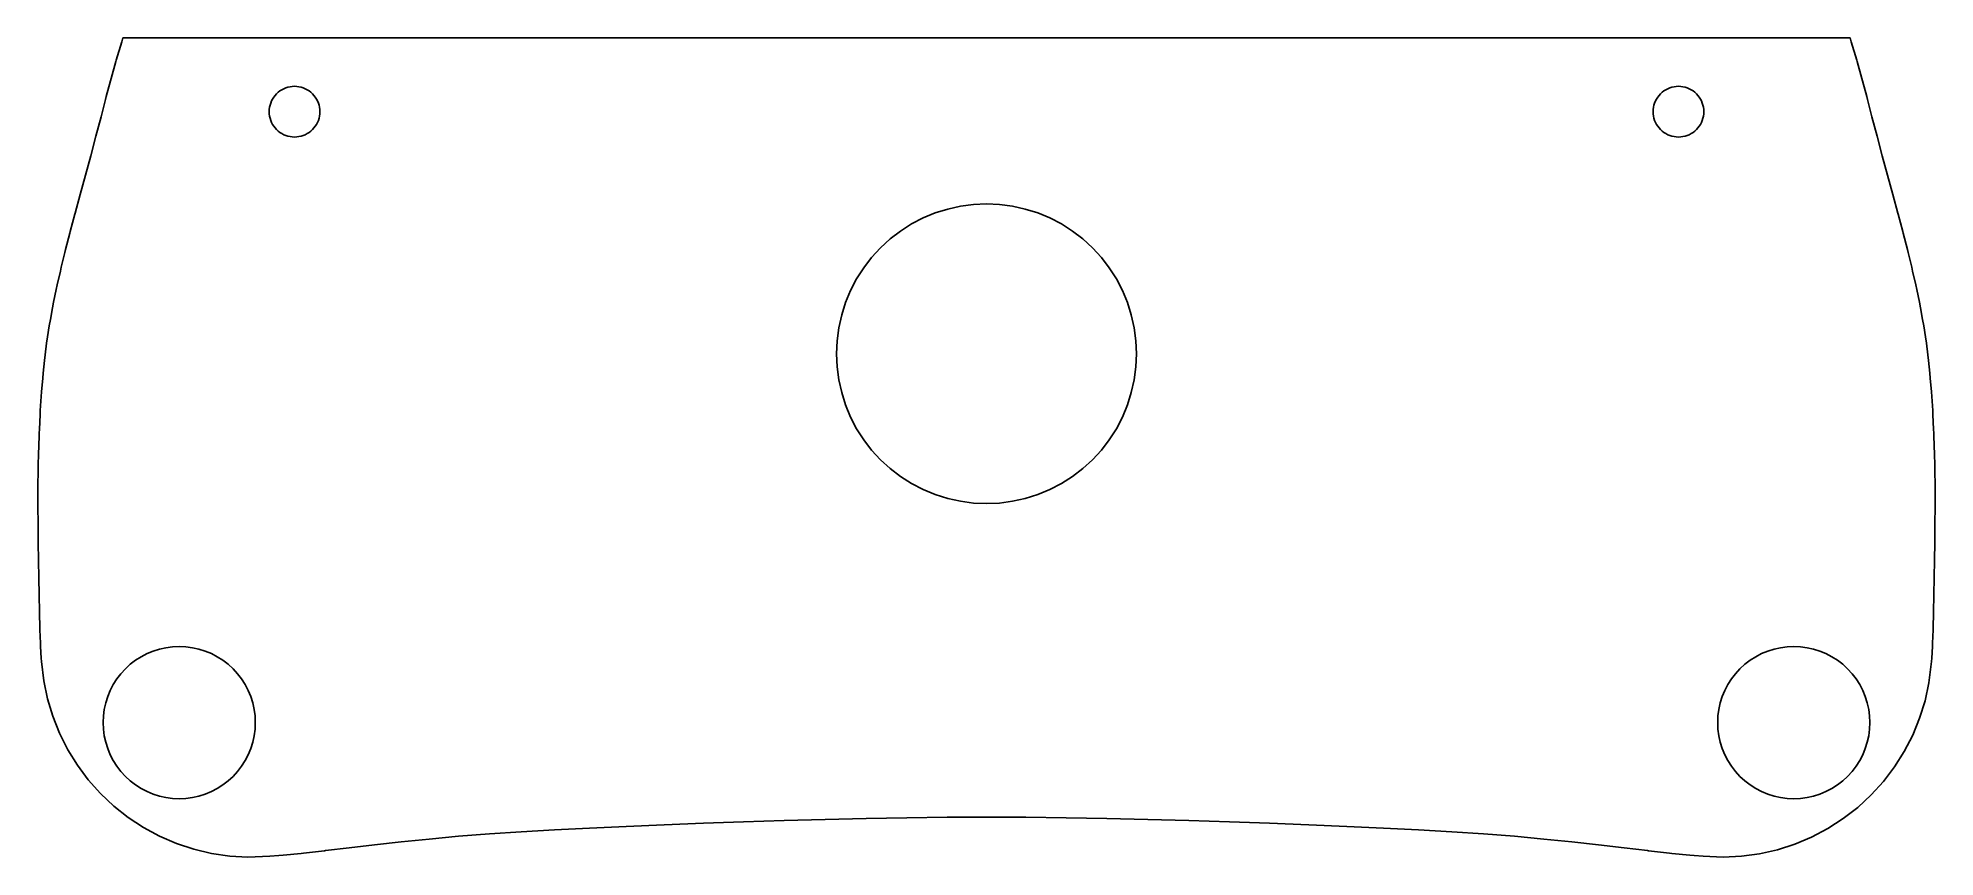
# Model space of a CAD drawing. Header units: metres. Extents: x -41.1 to 41.1, y -68.8 to -33.3.
import ezdxf

# ---------------------------------------------------------------- set-up
doc = ezdxf.new("R2010")
doc.units = ezdxf.units.M

msp = doc.modelspace()

# ---------------------------------------------------------------- linework, layer by layer
for p, q in [((-37.4933, -33.4644), (-37.726, -34.2711)), ((-37.4456, -33.3), (-37.4933, -33.4644)), ((37.4456, -33.3), (-37.4456, -33.3)), ((37.4933, -33.4644), (37.4456, -33.3)), ((37.726, -34.2711), (37.4933, -33.4644)), ((-37.7407, -34.3225), (-37.9501, -35.0633)), ((-37.726, -34.2711), (-37.7407, -34.3225)), ((37.7407, -34.3225), (37.726, -34.2711)), ((37.9501, -35.0633), (37.7407, -34.3225)), ((-37.9756, -35.155), (-38.1638, -35.8453)), ((-37.9501, -35.0633), (-37.9756, -35.155)), ((37.9756, -35.155), (37.9501, -35.0633)), ((38.1638, -35.8453), (37.9756, -35.155)), ((-38.199, -35.9778), (-38.3898, -36.7162)), ((-38.1638, -35.8453), (-38.199, -35.9778)), ((-31.0625, -36.2153), (-31.0337, -36.1238)), ((-31.0337, -36.1238), (-30.9969, -36.0351)), ((-30.9969, -36.0351), (-30.9526, -35.95)), ((-30.9526, -35.95), (-30.9011, -35.8691)), ((-30.9011, -35.8691), (-30.8426, -35.7929)), ((-30.8426, -35.7929), (-30.7778, -35.7222)), ((-30.7778, -35.7222), (-30.7071, -35.6573)), ((-30.7071, -35.6573), (-30.6309, -35.5989)), ((-30.6309, -35.5989), (-30.55, -35.5474)), ((-30.55, -35.5474), (-30.4649, -35.5031)), ((-30.4649, -35.5031), (-30.3762, -35.4663)), ((-30.3762, -35.4663), (-30.2847, -35.4375)), ((-30.2847, -35.4375), (-30.191, -35.4167)), ((-30.191, -35.4167), (-30.0959, -35.4042)), ((-30.0959, -35.4042), (-30, -35.4)), ((-30, -35.4), (-29.9041, -35.4042)), ((-29.9041, -35.4042), (-29.809, -35.4167)), ((-29.809, -35.4167), (-29.7153, -35.4375)), ((-29.7153, -35.4375), (-29.6238, -35.4663)), ((-29.6238, -35.4663), (-29.5351, -35.5031)), ((-29.5351, -35.5031), (-29.45, -35.5474)), ((-29.45, -35.5474), (-29.3691, -35.5989)), ((-29.3691, -35.5989), (-29.2929, -35.6573)), ((-29.2929, -35.6573), (-29.2222, -35.7222)), ((-29.2222, -35.7222), (-29.1573, -35.7929)), ((-29.1573, -35.7929), (-29.0989, -35.8691)), ((-29.0989, -35.8691), (-29.0474, -35.95)), ((-29.0474, -35.95), (-29.0031, -36.0351)), ((-29.0031, -36.0351), (-28.9663, -36.1238)), ((-28.9663, -36.1238), (-28.9375, -36.2153)), ((28.9375, -36.2153), (28.9663, -36.1238)), ((28.9663, -36.1238), (29.0031, -36.0351)), ((29.0031, -36.0351), (29.0474, -35.95)), ((29.0474, -35.95), (29.0989, -35.8691)), ((29.0989, -35.8691), (29.1573, -35.7929)), ((29.1573, -35.7929), (29.2222, -35.7222)), ((29.2222, -35.7222), (29.2929, -35.6573)), ((29.2929, -35.6573), (29.3691, -35.5989)), ((29.3691, -35.5989), (29.45, -35.5474)), ((29.45, -35.5474), (29.5351, -35.5031)), ((29.5351, -35.5031), (29.6238, -35.4663)), ((29.6238, -35.4663), (29.7153, -35.4375)), ((29.7153, -35.4375), (29.809, -35.4167)), ((29.809, -35.4167), (29.9041, -35.4042)), ((29.9041, -35.4042), (30, -35.4)), ((30, -35.4), (30.0959, -35.4042)), ((30.0959, -35.4042), (30.191, -35.4167)), ((30.191, -35.4167), (30.2847, -35.4375)), ((30.2847, -35.4375), (30.3762, -35.4663)), ((30.3762, -35.4663), (30.4649, -35.5031)), ((30.4649, -35.5031), (30.55, -35.5474)), ((30.55, -35.5474), (30.6309, -35.5989)), ((30.6309, -35.5989), (30.7071, -35.6573)), ((30.7071, -35.6573), (30.7778, -35.7222)), ((30.7778, -35.7222), (30.8426, -35.7929)), ((30.8426, -35.7929), (30.9011, -35.8691)), ((30.9011, -35.8691), (30.9526, -35.95)), ((30.9526, -35.95), (30.9969, -36.0351)), ((30.9969, -36.0351), (31.0337, -36.1238)), ((31.0337, -36.1238), (31.0625, -36.2153)), ((38.199, -35.9778), (38.1638, -35.8453)), ((38.3898, -36.7162), (38.199, -35.9778)), ((-38.3898, -36.7162), (-38.6072, -37.5651)), ((-31.1, -36.5), (-31.0958, -36.4041)), ((-31.0958, -36.5959), (-31.1, -36.5)), ((-31.0958, -36.4041), (-31.0833, -36.309)), ((-31.0833, -36.691), (-31.0958, -36.5959)), ((-31.0833, -36.309), (-31.0625, -36.2153)), ((-31.0625, -36.7847), (-31.0833, -36.691)), ((-31.0337, -36.8762), (-31.0625, -36.7847)), ((-30.9969, -36.9649), (-31.0337, -36.8762)), ((-30.9526, -37.05), (-30.9969, -36.9649)), ((-29.0031, -36.9649), (-29.0474, -37.05)), ((-28.9663, -36.8762), (-29.0031, -36.9649)), ((-28.9375, -36.7847), (-28.9663, -36.8762)), ((-28.9375, -36.2153), (-28.9167, -36.309)), ((-28.9167, -36.691), (-28.9375, -36.7847)), ((-28.9167, -36.309), (-28.9042, -36.4041)), ((-28.9042, -36.5959), (-28.9167, -36.691)), ((-28.9042, -36.4041), (-28.9, -36.5)), ((-28.9, -36.5), (-28.9042, -36.5959)), ((28.9, -36.5), (28.9042, -36.4041)), ((28.9042, -36.5959), (28.9, -36.5)), ((28.9042, -36.4041), (28.9167, -36.309)), ((28.9167, -36.691), (28.9042, -36.5959)), ((28.9167, -36.309), (28.9375, -36.2153)), ((28.9375, -36.7847), (28.9167, -36.691)), ((28.9663, -36.8762), (28.9375, -36.7847)), ((29.0031, -36.9649), (28.9663, -36.8762)), ((29.0474, -37.05), (29.0031, -36.9649)), ((30.9969, -36.9649), (30.9526, -37.05)), ((31.0337, -36.8762), (30.9969, -36.9649)), ((31.0625, -36.7847), (31.0337, -36.8762)), ((31.0625, -36.2153), (31.0833, -36.309)), ((31.0833, -36.691), (31.0625, -36.7847)), ((31.0833, -36.309), (31.0958, -36.4041)), ((31.0958, -36.5959), (31.0833, -36.691)), ((31.0958, -36.4041), (31.1, -36.5)), ((31.1, -36.5), (31.0958, -36.5959)), ((38.6072, -37.5651), (38.3898, -36.7162)), ((-38.6072, -37.5651), (-38.8338, -38.4183)), ((-30.9011, -37.1309), (-30.9526, -37.05)), ((-30.8426, -37.2071), (-30.9011, -37.1309)), ((-30.7778, -37.2778), (-30.8426, -37.2071)), ((-30.7071, -37.3426), (-30.7778, -37.2778)), ((-30.6309, -37.4011), (-30.7071, -37.3426)), ((-30.55, -37.4526), (-30.6309, -37.4011)), ((-30.4649, -37.4969), (-30.55, -37.4526)), ((-30.3762, -37.5337), (-30.4649, -37.4969)), ((-30.2847, -37.5625), (-30.3762, -37.5337)), ((-30.191, -37.5833), (-30.2847, -37.5625)), ((-30.0959, -37.5958), (-30.191, -37.5833)), ((-30, -37.6), (-30.0959, -37.5958)), ((-29.9041, -37.5958), (-30, -37.6)), ((-29.809, -37.5833), (-29.9041, -37.5958)), ((-29.7153, -37.5625), (-29.809, -37.5833)), ((-29.6238, -37.5337), (-29.7153, -37.5625)), ((-29.5351, -37.4969), (-29.6238, -37.5337)), ((-29.45, -37.4526), (-29.5351, -37.4969)), ((-29.3691, -37.4011), (-29.45, -37.4526)), ((-29.2929, -37.3426), (-29.3691, -37.4011)), ((-29.2222, -37.2778), (-29.2929, -37.3426)), ((-29.1573, -37.2071), (-29.2222, -37.2778)), ((-29.0989, -37.1309), (-29.1573, -37.2071)), ((-29.0474, -37.05), (-29.0989, -37.1309)), ((29.0989, -37.1309), (29.0474, -37.05)), ((29.1573, -37.2071), (29.0989, -37.1309)), ((29.2222, -37.2778), (29.1573, -37.2071)), ((29.2929, -37.3426), (29.2222, -37.2778)), ((29.3691, -37.4011), (29.2929, -37.3426)), ((29.45, -37.4526), (29.3691, -37.4011)), ((29.5351, -37.4969), (29.45, -37.4526)), ((29.6238, -37.5337), (29.5351, -37.4969)), ((29.7153, -37.5625), (29.6238, -37.5337)), ((29.809, -37.5833), (29.7153, -37.5625)), ((29.9041, -37.5958), (29.809, -37.5833)), ((30, -37.6), (29.9041, -37.5958)), ((30.0959, -37.5958), (30, -37.6)), ((30.191, -37.5833), (30.0959, -37.5958)), ((30.2847, -37.5625), (30.191, -37.5833)), ((30.3762, -37.5337), (30.2847, -37.5625)), ((30.4649, -37.4969), (30.3762, -37.5337)), ((30.55, -37.4526), (30.4649, -37.4969)), ((30.6309, -37.4011), (30.55, -37.4526)), ((30.7071, -37.3426), (30.6309, -37.4011)), ((30.7778, -37.2778), (30.7071, -37.3426)), ((30.8426, -37.2071), (30.7778, -37.2778)), ((30.9011, -37.1309), (30.8426, -37.2071)), ((30.9526, -37.05), (30.9011, -37.1309)), ((38.8338, -38.4183), (38.6072, -37.5651)), ((-38.8338, -38.4183), (-39.062, -39.2589)), ((39.062, -39.2589), (38.8338, -38.4183)), ((-39.062, -39.2589), (-39.2892, -40.0894)), ((39.2892, -40.0894), (39.062, -39.2589)), ((-39.2892, -40.0894), (-39.5089, -40.8977)), ((39.5089, -40.8977), (39.2892, -40.0894)), ((-39.5216, -40.9448), (-39.7209, -41.6926)), ((-39.5089, -40.8977), (-39.5216, -40.9448)), ((-3.25, -41.3708), (-2.74701, -41.109)), ((-2.74701, -41.109), (-2.22313, -40.892)), ((-2.22313, -40.892), (-1.68231, -40.7215)), ((-1.68231, -40.7215), (-1.12871, -40.5987)), ((-1.12871, -40.5987), (-0.5665, -40.5247)), ((-0.5665, -40.5247), (0, -40.5)), ((0, -40.5), (0.5665, -40.5247)), ((0.5665, -40.5247), (1.12871, -40.5987)), ((1.12871, -40.5987), (1.68231, -40.7215)), ((1.68231, -40.7215), (2.22313, -40.892)), ((2.22313, -40.892), (2.74701, -41.109)), ((2.74701, -41.109), (3.25, -41.3708)), ((39.5216, -40.9448), (39.5089, -40.8977)), ((39.7209, -41.6926), (39.5216, -40.9448)), ((-39.7427, -41.776), (-39.9232, -42.4774)), ((-39.7209, -41.6926), (-39.7427, -41.776)), ((-4.17812, -42.0207), (-3.72824, -41.6755)), ((-3.72824, -41.6755), (-3.25, -41.3708)), ((3.25, -41.3708), (3.72824, -41.6755)), ((3.72824, -41.6755), (4.17812, -42.0207)), ((39.7427, -41.776), (39.7209, -41.6926)), ((39.9232, -42.4774), (39.7427, -41.776)), ((-39.9547, -42.603), (-40.113, -43.2511)), ((-39.9232, -42.4774), (-39.9547, -42.603)), ((-4.97928, -42.8219), (-4.59619, -42.4038)), ((-4.59619, -42.4038), (-4.17812, -42.0207)), ((4.17812, -42.0207), (4.59619, -42.4038)), ((4.59619, -42.4038), (4.97928, -42.8219)), ((39.9547, -42.603), (39.9232, -42.4774)), ((40.113, -43.2511), (39.9547, -42.603)), ((-40.1513, -43.4131), (-40.2887, -44.0165)), ((-40.113, -43.2511), (-40.1513, -43.4131)), ((-5.62915, -43.75), (-5.32448, -43.2717)), ((-5.32448, -43.2717), (-4.97928, -42.8219)), ((4.97928, -42.8219), (5.32448, -43.2717)), ((5.32448, -43.2717), (5.62915, -43.75)), ((40.1513, -43.4131), (40.113, -43.2511)), ((40.2887, -44.0165), (40.1513, -43.4131)), ((-40.3323, -44.217), (-40.4468, -44.7693)), ((-40.2887, -44.0165), (-40.3323, -44.217)), ((-6.108, -44.7769), (-5.89099, -44.253)), ((-5.89099, -44.253), (-5.62915, -43.75)), ((5.62915, -43.75), (5.89099, -44.253)), ((5.89099, -44.253), (6.108, -44.7769)), ((40.3323, -44.217), (40.2887, -44.0165)), ((40.4468, -44.7693), (40.3323, -44.217)), ((-40.4937, -45.0099), (-40.5852, -45.5092)), ((-40.4468, -44.7693), (-40.4937, -45.0099)), ((-6.2785, -45.3177), (-6.108, -44.7769)), ((6.108, -44.7769), (6.2785, -45.3177)), ((40.4937, -45.0099), (40.4468, -44.7693)), ((40.5852, -45.5092), (40.4937, -45.0099)), ((-40.6329, -45.7916), (-40.7063, -46.2645)), ((-40.5852, -45.5092), (-40.6329, -45.7916)), ((-6.47527, -46.4335), (-6.40125, -45.8713)), ((-6.40125, -45.8713), (-6.2785, -45.3177)), ((6.2785, -45.3177), (6.40125, -45.8713)), ((6.40125, -45.8713), (6.47527, -46.4335)), ((40.6329, -45.7916), (40.5852, -45.5092)), ((40.7063, -46.2645), (40.6329, -45.7916)), ((-40.7463, -46.5475), (-40.8108, -47.0536)), ((-40.7063, -46.2645), (-40.7463, -46.5475)), ((-6.5, -47), (-6.47527, -46.4335)), ((6.47527, -46.4335), (6.5, -47)), ((40.7463, -46.5475), (40.7063, -46.2645)), ((40.8108, -47.0536), (40.7463, -46.5475)), ((-40.8385, -47.2926), (-40.8965, -47.8481)), ((-40.8108, -47.0536), (-40.8385, -47.2926)), ((-6.47527, -47.5665), (-6.5, -47)), ((-6.40125, -48.1287), (-6.47527, -47.5665)), ((6.47527, -47.5665), (6.40125, -48.1287)), ((6.5, -47), (6.47527, -47.5665)), ((40.8385, -47.2926), (40.8108, -47.0536)), ((40.8965, -47.8481), (40.8385, -47.2926)), ((-40.9166, -48.0619), (-40.9662, -48.6544)), ((-40.8965, -47.8481), (-40.9166, -48.0619)), ((-6.2785, -48.6823), (-6.40125, -48.1287)), ((6.40125, -48.1287), (6.2785, -48.6823)), ((40.9166, -48.0619), (40.8965, -47.8481)), ((40.9662, -48.6544), (40.9166, -48.0619)), ((-40.9806, -48.8473), (-41.0212, -49.4684)), ((-40.9662, -48.6544), (-40.9806, -48.8473)), ((-6.108, -49.2231), (-6.2785, -48.6823)), ((-5.89099, -49.747), (-6.108, -49.2231)), ((6.108, -49.2231), (5.89099, -49.747)), ((6.2785, -48.6823), (6.108, -49.2231)), ((40.9806, -48.8473), (40.9662, -48.6544)), ((41.0212, -49.4684), (40.9806, -48.8473)), ((-41.0311, -49.6405), (-41.063, -50.2901)), ((-41.0212, -49.4684), (-41.0311, -49.6405)), ((-5.62915, -50.25), (-5.89099, -49.747)), ((5.89099, -49.747), (5.62915, -50.25)), ((41.0311, -49.6405), (41.0212, -49.4684)), ((41.063, -50.2901), (41.0311, -49.6405)), ((-41.0692, -50.4377), (-41.0926, -51.1127)), ((-41.063, -50.2901), (-41.0692, -50.4377)), ((-5.32448, -50.7282), (-5.62915, -50.25)), ((-4.97928, -51.1781), (-5.32448, -50.7282)), ((5.32448, -50.7282), (4.97928, -51.1781)), ((5.62915, -50.25), (5.32448, -50.7282)), ((41.0692, -50.4377), (41.063, -50.2901)), ((41.0926, -51.1127), (41.0692, -50.4377)), ((-41.0963, -51.2431), (-41.1117, -51.931)), ((-41.0926, -51.1127), (-41.0963, -51.2431)), ((-4.59619, -51.5962), (-4.97928, -51.1781)), ((-4.17812, -51.9793), (-4.59619, -51.5962)), ((4.59619, -51.5962), (4.17812, -51.9793)), ((4.97928, -51.1781), (4.59619, -51.5962)), ((41.0963, -51.2431), (41.0926, -51.1127)), ((41.1117, -51.931), (41.0963, -51.2431)), ((-41.1136, -52.0439), (-41.1217, -52.7494)), ((-41.1117, -51.931), (-41.1136, -52.0439)), ((-3.72824, -52.3245), (-4.17812, -51.9793)), ((-3.25, -52.6292), (-3.72824, -52.3245)), ((-2.74701, -52.891), (-3.25, -52.6292)), ((3.25, -52.6292), (2.74701, -52.891)), ((3.72824, -52.3245), (3.25, -52.6292)), ((4.17812, -51.9793), (3.72824, -52.3245)), ((41.1136, -52.0439), (41.1117, -51.931)), ((41.1217, -52.7494), (41.1136, -52.0439)), ((-41.1224, -52.8459), (-41.1241, -53.5648)), ((-41.1217, -52.7494), (-41.1224, -52.8459)), ((-2.22313, -53.108), (-2.74701, -52.891)), ((-1.68231, -53.2785), (-2.22313, -53.108)), ((-1.12871, -53.4012), (-1.68231, -53.2785)), ((-0.5665, -53.4753), (-1.12871, -53.4012)), ((1.12871, -53.4012), (0.5665, -53.4753)), ((1.68231, -53.2785), (1.12871, -53.4012)), ((2.22313, -53.108), (1.68231, -53.2785)), ((2.74701, -52.891), (2.22313, -53.108)), ((41.1224, -52.8459), (41.1217, -52.7494)), ((41.1241, -53.5648), (41.1224, -52.8459)), ((-41.1241, -53.5648), (-41.124, -53.6407)), ((-41.124, -53.6407), (-41.1203, -54.3697)), ((0, -53.5), (-0.5665, -53.4753)), ((0.5665, -53.4753), (0, -53.5)), ((41.1203, -54.3697), (41.124, -53.6407)), ((41.124, -53.6407), (41.1241, -53.5648)), ((-41.1203, -54.3697), (-41.1199, -54.4262)), ((-41.1199, -54.4262), (-41.112, -55.1608)), ((41.112, -55.1608), (41.1199, -54.4262)), ((41.1199, -54.4262), (41.1203, -54.3697)), ((-41.112, -55.1608), (-41.1115, -55.2028)), ((-41.1115, -55.2028), (-41.1003, -55.9572)), ((41.1005, -55.9438), (41.1115, -55.2028)), ((41.1115, -55.2028), (41.112, -55.1608)), ((-41.1003, -55.9572), (-41.088, -56.7334)), ((-41.088, -56.7334), (-41.0758, -57.4447)), ((41.0758, -57.4447), (41.0882, -56.7219)), ((41.0882, -56.7219), (41.1005, -55.9438)), ((-41.0758, -57.4447), (-41.0748, -57.4965)), ((-41.0748, -57.4965), (-41.0603, -58.1712)), ((41.0603, -58.1712), (41.0748, -57.4965)), ((41.0748, -57.4965), (41.0758, -57.4447)), ((-41.0603, -58.1712), (-41.0584, -58.2473)), ((-41.0584, -58.2473), (-41.0403, -58.8711)), ((41.0403, -58.8711), (41.0584, -58.2473)), ((41.0584, -58.2473), (41.0603, -58.1712)), ((-41.0403, -58.8711), (-41.0365, -58.9829)), ((-41.0365, -58.9829), (-41.014, -59.5477)), ((41.014, -59.5477), (41.0365, -58.9829)), ((41.0365, -58.9829), (41.0403, -58.8711)), ((-41.014, -59.5477), (-41.0069, -59.6982)), ((-41.0069, -59.6982), (-40.9796, -60.2033)), ((-36.65, -60.1421), (-36.3946, -60.0092)), ((-36.3946, -60.0092), (-36.1287, -59.899)), ((-36.1287, -59.899), (-35.8541, -59.8124)), ((-35.8541, -59.8124), (-35.573, -59.7501)), ((-35.573, -59.7501), (-35.2876, -59.7126)), ((-35.2876, -59.7126), (-35, -59.7)), ((-35, -59.7), (-34.7124, -59.7126)), ((-34.7124, -59.7126), (-34.427, -59.7501)), ((-34.427, -59.7501), (-34.1459, -59.8124)), ((-34.1459, -59.8124), (-33.8713, -59.899)), ((-33.8713, -59.899), (-33.6053, -60.0092)), ((-33.6053, -60.0092), (-33.35, -60.1421)), ((33.35, -60.1421), (33.6053, -60.0092)), ((33.6053, -60.0092), (33.8713, -59.899)), ((33.8713, -59.899), (34.1459, -59.8124)), ((34.1459, -59.8124), (34.427, -59.7501)), ((34.427, -59.7501), (34.7124, -59.7126)), ((34.7124, -59.7126), (35, -59.7)), ((35, -59.7), (35.2876, -59.7126)), ((35.2876, -59.7126), (35.573, -59.7501)), ((35.573, -59.7501), (35.8541, -59.8124)), ((35.8541, -59.8124), (36.1287, -59.899)), ((36.1287, -59.899), (36.3946, -60.0092)), ((36.3946, -60.0092), (36.65, -60.1421)), ((40.9796, -60.2033), (41.0069, -59.6982)), ((41.0069, -59.6982), (41.014, -59.5477)), ((-40.9796, -60.2033), (-40.9701, -60.3511)), ((-40.9701, -60.3511), (-40.8715, -61.1906)), ((-37.5279, -60.8788), (-37.3335, -60.6665)), ((-37.3335, -60.6665), (-37.1212, -60.472)), ((-37.1212, -60.472), (-36.8928, -60.2968)), ((-36.8928, -60.2968), (-36.65, -60.1421)), ((-33.35, -60.1421), (-33.1072, -60.2968)), ((-33.1072, -60.2968), (-32.8788, -60.472)), ((-32.8788, -60.472), (-32.6665, -60.6665)), ((-32.6665, -60.6665), (-32.472, -60.8788)), ((32.472, -60.8788), (32.6665, -60.6665)), ((32.6665, -60.6665), (32.8788, -60.472)), ((32.8788, -60.472), (33.1072, -60.2968)), ((33.1072, -60.2968), (33.35, -60.1421)), ((36.65, -60.1421), (36.8928, -60.2968)), ((36.8928, -60.2968), (37.1212, -60.472)), ((37.1212, -60.472), (37.3335, -60.6665)), ((37.3335, -60.6665), (37.5279, -60.8788)), ((40.8561, -61.2813), (40.9705, -60.3446)), ((40.9705, -60.3446), (40.9796, -60.2033)), ((-40.8715, -61.1906), (-40.7106, -61.9678)), ((-38.101, -61.8713), (-37.9908, -61.6053)), ((-37.9908, -61.6053), (-37.8579, -61.35)), ((-37.8579, -61.35), (-37.7032, -61.1072)), ((-37.7032, -61.1072), (-37.5279, -60.8788)), ((-32.472, -60.8788), (-32.2968, -61.1072)), ((-32.2968, -61.1072), (-32.1421, -61.35)), ((-32.1421, -61.35), (-32.0092, -61.6053)), ((-32.0092, -61.6053), (-31.899, -61.8713)), ((31.899, -61.8713), (32.0092, -61.6053)), ((32.0092, -61.6053), (32.1421, -61.35)), ((32.1421, -61.35), (32.2968, -61.1072)), ((32.2968, -61.1072), (32.472, -60.8788)), ((37.5279, -60.8788), (37.7032, -61.1072)), ((37.7032, -61.1072), (37.8579, -61.35)), ((37.8579, -61.35), (37.9908, -61.6053)), ((37.9908, -61.6053), (38.101, -61.8713)), ((40.6893, -62.0503), (40.8561, -61.2813)), ((-40.7106, -61.9678), (-40.4825, -62.728)), ((-38.2874, -62.7124), (-38.2499, -62.427)), ((-38.2499, -62.427), (-38.1875, -62.1459)), ((-38.1875, -62.1459), (-38.101, -61.8713)), ((-31.899, -61.8713), (-31.8124, -62.1459)), ((-31.8124, -62.1459), (-31.7501, -62.427)), ((-31.7501, -62.427), (-31.7126, -62.7124)), ((31.7126, -62.7124), (31.7501, -62.427)), ((31.7501, -62.427), (31.8124, -62.1459)), ((31.8124, -62.1459), (31.899, -61.8713)), ((38.101, -61.8713), (38.1875, -62.1459)), ((38.1875, -62.1459), (38.2499, -62.427)), ((38.2499, -62.427), (38.2874, -62.7124)), ((40.4542, -62.8083), (40.6893, -62.0503)), ((-40.4825, -62.728), (-40.1891, -63.4653)), ((-38.3, -63), (-38.2874, -62.7124)), ((-38.2874, -63.2876), (-38.3, -63)), ((-38.2499, -63.573), (-38.2874, -63.2876)), ((-31.7126, -63.2876), (-31.7501, -63.573)), ((-31.7126, -62.7124), (-31.7, -63)), ((-31.7, -63), (-31.7126, -63.2876)), ((31.7, -63), (31.7126, -62.7124)), ((31.7126, -63.2876), (31.7, -63)), ((31.7501, -63.573), (31.7126, -63.2876)), ((38.2874, -63.2876), (38.2499, -63.573)), ((38.2874, -62.7124), (38.3, -63)), ((38.3, -63), (38.2874, -63.2876)), ((40.1539, -63.5428), (40.4542, -62.8083)), ((-40.1891, -63.4653), (-39.8326, -64.1743)), ((-38.1875, -63.8541), (-38.2499, -63.573)), ((-38.101, -64.1287), (-38.1875, -63.8541)), ((-37.9908, -64.3946), (-38.101, -64.1287)), ((-31.899, -64.1287), (-32.0092, -64.3946)), ((-31.8124, -63.8541), (-31.899, -64.1287)), ((-31.7501, -63.573), (-31.8124, -63.8541)), ((31.8124, -63.8541), (31.7501, -63.573)), ((31.899, -64.1287), (31.8124, -63.8541)), ((32.0092, -64.3946), (31.899, -64.1287)), ((38.101, -64.1287), (37.9908, -64.3946)), ((38.1875, -63.8541), (38.101, -64.1287)), ((38.2499, -63.573), (38.1875, -63.8541)), ((39.7906, -64.2486), (40.1539, -63.5428)), ((-39.8326, -64.1743), (-39.4155, -64.8497)), ((-39.4155, -64.8497), (-38.9412, -65.4859)), ((-37.8579, -64.65), (-37.9908, -64.3946)), ((-37.7032, -64.8928), (-37.8579, -64.65)), ((-37.5279, -65.1212), (-37.7032, -64.8928)), ((-32.2968, -64.8928), (-32.472, -65.1212)), ((-32.1421, -64.65), (-32.2968, -64.8928)), ((-32.0092, -64.3946), (-32.1421, -64.65)), ((32.1421, -64.65), (32.0092, -64.3946)), ((32.2968, -64.8928), (32.1421, -64.65)), ((32.472, -65.1212), (32.2968, -64.8928)), ((37.7032, -64.8928), (37.5279, -65.1212)), ((37.8579, -64.65), (37.7032, -64.8928)), ((37.9908, -64.3946), (37.8579, -64.65)), ((38.8872, -65.5516), (39.3673, -64.9199)), ((39.3673, -64.9199), (39.7906, -64.2486)), ((-38.9412, -65.4859), (-38.4134, -66.0784)), ((-37.3335, -65.3335), (-37.5279, -65.1212)), ((-37.1212, -65.5279), (-37.3335, -65.3335)), ((-36.8928, -65.7032), (-37.1212, -65.5279)), ((-36.65, -65.8579), (-36.8928, -65.7032)), ((-33.1072, -65.7032), (-33.35, -65.8579)), ((-32.8788, -65.5279), (-33.1072, -65.7032)), ((-32.6665, -65.3335), (-32.8788, -65.5279)), ((-32.472, -65.1212), (-32.6665, -65.3335)), ((32.6665, -65.3335), (32.472, -65.1212)), ((32.8788, -65.5279), (32.6665, -65.3335)), ((33.1072, -65.7032), (32.8788, -65.5279)), ((33.35, -65.8579), (33.1072, -65.7032)), ((36.8928, -65.7032), (36.65, -65.8579)), ((37.1212, -65.5279), (36.8928, -65.7032)), ((37.3335, -65.3335), (37.1212, -65.5279)), ((37.5279, -65.1212), (37.3335, -65.3335)), ((38.3536, -66.1393), (38.8872, -65.5516)), ((-38.4134, -66.0784), (-37.8357, -66.6228)), ((-36.3946, -65.9908), (-36.65, -65.8579)), ((-36.1287, -66.101), (-36.3946, -65.9908)), ((-35.8541, -66.1875), (-36.1287, -66.101)), ((-35.573, -66.2499), (-35.8541, -66.1875)), ((-35.2876, -66.2874), (-35.573, -66.2499)), ((-35, -66.3), (-35.2876, -66.2874)), ((-34.7124, -66.2874), (-35, -66.3)), ((-34.427, -66.2499), (-34.7124, -66.2874)), ((-34.1459, -66.1875), (-34.427, -66.2499)), ((-33.8713, -66.101), (-34.1459, -66.1875)), ((-33.6053, -65.9908), (-33.8713, -66.101)), ((-33.35, -65.8579), (-33.6053, -65.9908)), ((33.6053, -65.9908), (33.35, -65.8579)), ((33.8713, -66.101), (33.6053, -65.9908)), ((34.1459, -66.1875), (33.8713, -66.101)), ((34.427, -66.2499), (34.1459, -66.1875)), ((34.7124, -66.2874), (34.427, -66.2499)), ((35, -66.3), (34.7124, -66.2874)), ((35.2876, -66.2874), (35, -66.3)), ((35.573, -66.2499), (35.2876, -66.2874)), ((35.8541, -66.1875), (35.573, -66.2499)), ((36.1287, -66.101), (35.8541, -66.1875)), ((36.3946, -65.9908), (36.1287, -66.101)), ((36.65, -65.8579), (36.3946, -65.9908)), ((37.7711, -66.6781), (38.3536, -66.1393)), ((-37.8357, -66.6228), (-37.2129, -67.1147)), ((-37.2129, -67.1147), (-36.5496, -67.5504)), ((-15.6276, -67.5081), (-13.9718, -67.4358)), ((-13.9718, -67.4358), (-12.2747, -67.3676)), ((-12.2747, -67.3676), (-10.537, -67.3042)), ((-10.537, -67.3042), (-8.77419, -67.2471)), ((-8.77419, -67.2471), (-6.99959, -67.1976)), ((-6.99959, -67.1976), (-5.2222, -67.1568)), ((-5.2222, -67.1568), (-3.45518, -67.1261)), ((-3.45518, -67.1261), (-1.71181, -67.1067)), ((-1.71181, -67.1067), (0, -67.1)), ((0, -67.1), (1.71181, -67.1067)), ((1.71181, -67.1067), (3.45518, -67.1261)), ((3.45518, -67.1261), (5.2222, -67.1568)), ((5.2222, -67.1568), (6.99959, -67.1976)), ((6.99959, -67.1976), (8.77419, -67.2471)), ((8.77419, -67.2471), (10.537, -67.3042)), ((10.537, -67.3042), (12.2747, -67.3676)), ((12.2747, -67.3676), (13.9718, -67.4358)), ((13.9718, -67.4358), (15.6276, -67.5081)), ((36.4763, -67.5936), (37.1434, -67.1643)), ((37.1434, -67.1643), (37.7711, -66.6781)), ((-36.5496, -67.5504), (-35.8508, -67.9267)), ((-35.8508, -67.9267), (-35.122, -68.2406)), ((-35.122, -68.2406), (-34.3684, -68.4898)), ((-26.5347, -68.3077), (-25.3828, -68.1776)), ((-25.3828, -68.1776), (-24.1653, -68.0496)), ((-24.1653, -68.0496), (-22.8899, -67.9297)), ((-22.8899, -67.9297), (-21.5543, -67.8228)), ((-21.5543, -67.8228), (-20.1691, -67.7349)), ((-20.1691, -67.7349), (-18.7288, -67.6585)), ((-18.7288, -67.6585), (-17.2082, -67.5824)), ((-17.2082, -67.5824), (-15.6276, -67.5081)), ((15.6276, -67.5081), (17.2082, -67.5824)), ((17.2082, -67.5824), (18.7288, -67.6585)), ((18.7288, -67.6585), (20.1691, -67.7349)), ((20.1691, -67.7349), (21.5543, -67.8228)), ((21.5543, -67.8228), (22.8899, -67.9297)), ((22.8899, -67.9297), (24.1653, -68.0496)), ((24.1653, -68.0496), (25.3828, -68.1776)), ((25.3828, -68.1776), (26.5347, -68.3077)), ((35.0422, -68.2705), (35.7739, -67.9634)), ((35.7739, -67.9634), (36.4763, -67.5936)), ((-34.3684, -68.4898), (-33.596, -68.6724)), ((-33.596, -68.6724), (-32.8108, -68.787)), ((-32.8108, -68.787), (-32.0252, -68.8323)), ((-32.0252, -68.8323), (-31.0704, -68.7995)), ((-31.0704, -68.7995), (-30.6751, -68.7668)), ((-30.6751, -68.7668), (-30.4959, -68.7504)), ((-30.4959, -68.7504), (-29.7162, -68.6723)), ((-29.7162, -68.6723), (-29.6051, -68.6606)), ((-29.6051, -68.6606), (-28.7008, -68.5602)), ((-28.7008, -68.5602), (-28.6514, -68.5546)), ((-28.6514, -68.5546), (-27.6365, -68.4365)), ((-27.6365, -68.4365), (-26.5347, -68.3077)), ((26.5347, -68.3077), (27.6406, -68.4369)), ((27.6406, -68.4369), (28.6521, -68.5547)), ((28.6521, -68.5547), (28.7008, -68.5602)), ((28.7008, -68.5602), (29.6051, -68.6606)), ((29.6051, -68.6606), (29.7162, -68.6723)), ((29.7162, -68.6723), (30.4959, -68.7504)), ((30.4959, -68.7504), (30.6751, -68.7668)), ((30.6751, -68.7668), (31.077, -68.8)), ((31.077, -68.8), (31.9334, -68.8335)), ((31.9334, -68.8335), (32.7259, -68.7952)), ((32.7259, -68.7952), (33.5123, -68.688)), ((33.5123, -68.688), (34.2864, -68.5126)), ((34.2864, -68.5126), (35.0422, -68.2705))]:
    msp.add_line(p, q)

doc.saveas('drawing.dxf')
